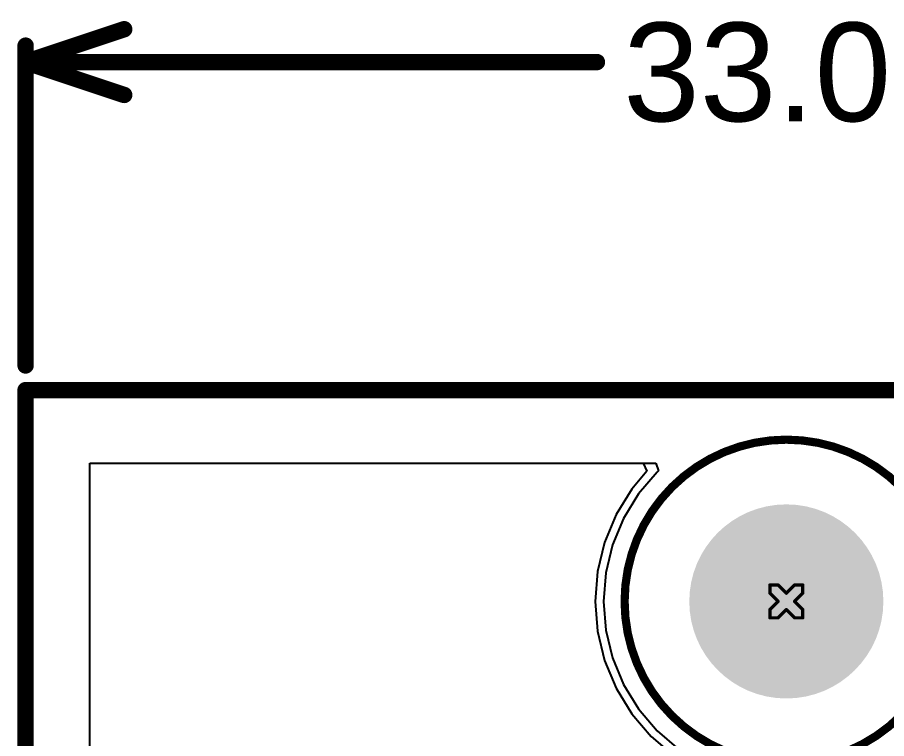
# Model space of a CAD drawing. Header units: inches. Extents: x 0 to 12.8, y -0.1 to 3.5.
# Drawn here: x -0.005 to 0.524, y 1.742 to 2.181 of the extents above; entities that cross this region are included whole.
import ezdxf

# ---------------------------------------------------------------- set-up
doc = ezdxf.new("R2010")
doc.units = ezdxf.units.IN
doc.header["$MEASUREMENT"] = 0
for name, color, linetype in [('Board Outline', 216, 'Continuous'), ('Bottom Layer', 5, 'Continuous'), ('Bottom Solder', 6, 'Continuous'), ('Dimensions', 6, 'Continuous'), ('Drill Drawing', 1, 'Continuous'), ('Keep-Out Layer', 6, 'Continuous'), ('Pad Holes', 156, 'Continuous'), ('Top Layer', 1, 'Continuous'), ('Top Solder', 216, 'Continuous')]:
    doc.layers.add(name, color=color, linetype=linetype)
doc.styles.add('Arial', font='', dxfattribs={"height": 0.2})
doc.styles.get('Arial').set_extended_font_data('Arial')

msp = doc.modelspace()

# ---------------------------------------------------------------- hatches: boundary and pattern name
at = {"layer": 'Bottom Solder'}
h = msp.add_hatch(color=6, dxfattribs=at)
edge = h.paths.add_edge_path()
edge.add_arc((0.46295, 1.82583), 0.004, 0, 360)
at = {"layer": 'Pad Holes'}
h = msp.add_hatch(color=7, dxfattribs=at)
edge = h.paths.add_edge_path()
edge.add_arc((0.46295, 1.82583), 0.05906, 0, 360)
at = {"layer": 'Top Solder'}
h = msp.add_hatch(color=216, dxfattribs=at)
edge = h.paths.add_edge_path()
edge.add_arc((0.46295, 1.82583), 0.004, 0, 360)

# ---------------------------------------------------------------- linework, layer by layer
at = {"layer": 'Board Outline'}
for points in [[(0, 0, 0.01, 0.01, 0), (0, 1.95441, 0.01, 0.01, 0)], [(0, 1.95441, 0.01, 0.01, 0), (1.29921, 1.95441, 0.01, 0.01, 0)]]:
    msp.add_lwpolyline(points, format="xyseb", dxfattribs=at)
msp.add_lwpolyline([(-0.0025, 1.95441, 0.005, 0.005, 1), (0.0025, 1.95441, 0.005, 0.005, 1)], format="xyseb", close=True, dxfattribs=at)
msp.add_lwpolyline([(-0.0025, 1.95441, 0.005, 0.005, 1), (0.0025, 1.95441, 0.005, 0.005, 1)], format="xyseb", close=True, dxfattribs=at)
at = {"layer": 'Bottom Layer'}
for p, q in [((0.039, 0.1), (0.039, 1.91)), ((0.039, 1.91), (0.37582, 1.91)), ((0.37582, 1.91), (0.37812, 1.905)), ((0.37812, 1.905), (0.36888, 1.89418)), ((0.36888, 1.89418), (0.35934, 1.87862)), ((0.35934, 1.87862), (0.35236, 1.86176)), ((0.35236, 1.86176), (0.3481, 1.84402)), ((0.3481, 1.84402), (0.34667, 1.82583)), ((0.34667, 1.82583), (0.3481, 1.80764)), ((0.3481, 1.80764), (0.35236, 1.78989)), ((0.35236, 1.78989), (0.35934, 1.77304)), ((0.35934, 1.77304), (0.36888, 1.75748)), ((0.36888, 1.75748), (0.38073, 1.7436)), ((0.38073, 1.7436), (0.3946, 1.73175))]:
    msp.add_line(p, q, dxfattribs=at)
at = {"layer": 'Dimensions'}
for points in [[(0, 2.154, 0.01, 0.01, 0), (0.06, 2.174, 0.01, 0.01, 0)], [(0, 1.96941, 0.01, 0.01, 0), (0, 2.164, 0.01, 0.01, 0)], [(0, 2.154, 0.01, 0.01, 0), (0.06, 2.134, 0.01, 0.01, 0)], [(0, 2.154, 0.01, 0.01, 0), (0.34769, 2.154, 0.01, 0.01, 0)]]:
    msp.add_lwpolyline(points, format="xyseb", dxfattribs=at)
for points in [[(0.0575, 2.174, 0.005, 0.005, 1), (0.0625, 2.174, 0.005, 0.005, 1)], [(-0.0025, 2.164, 0.005, 0.005, 1), (0.0025, 2.164, 0.005, 0.005, 1)], [(-0.0025, 2.154, 0.005, 0.005, 1), (0.0025, 2.154, 0.005, 0.005, 1)], [(-0.0025, 2.154, 0.005, 0.005, 1), (0.0025, 2.154, 0.005, 0.005, 1)], [(-0.0025, 2.154, 0.005, 0.005, 1), (0.0025, 2.154, 0.005, 0.005, 1)], [(0.34519, 2.154, 0.005, 0.005, 1), (0.35019, 2.154, 0.005, 0.005, 1)], [(0.0575, 2.134, 0.005, 0.005, 1), (0.0625, 2.134, 0.005, 0.005, 1)], [(-0.0025, 1.96941, 0.005, 0.005, 1), (0.0025, 1.96941, 0.005, 0.005, 1)]]:
    msp.add_lwpolyline(points, format="xyseb", close=True, dxfattribs=at)
at = {"layer": 'Drill Drawing'}
for points in [[(0.45295, 1.83083, 0.002, 0.002, 0), (0.45295, 1.83583, 0.002, 0.002, 0)], [(0.45295, 1.83583, 0.002, 0.002, 0), (0.45795, 1.83583, 0.002, 0.002, 0)], [(0.45795, 1.83583, 0.002, 0.002, 0), (0.46295, 1.83083, 0.002, 0.002, 0)], [(0.46295, 1.83083, 0.002, 0.002, 0), (0.46795, 1.83583, 0.002, 0.002, 0)], [(0.46795, 1.83583, 0.002, 0.002, 0), (0.47295, 1.83583, 0.002, 0.002, 0)], [(0.47295, 1.83083, 0.002, 0.002, 0), (0.47295, 1.83583, 0.002, 0.002, 0)], [(0.45295, 1.83083, 0.002, 0.002, 0), (0.45795, 1.82583, 0.002, 0.002, 0)], [(0.46795, 1.82583, 0.002, 0.002, 0), (0.47295, 1.83083, 0.002, 0.002, 0)], [(0.45295, 1.82083, 0.002, 0.002, 0), (0.45795, 1.82583, 0.002, 0.002, 0)], [(0.46795, 1.82583, 0.002, 0.002, 0), (0.47295, 1.82083, 0.002, 0.002, 0)], [(0.45295, 1.81583, 0.002, 0.002, 0), (0.45295, 1.82083, 0.002, 0.002, 0)], [(0.45795, 1.81583, 0.002, 0.002, 0), (0.46295, 1.82083, 0.002, 0.002, 0)], [(0.46295, 1.82083, 0.002, 0.002, 0), (0.46795, 1.81583, 0.002, 0.002, 0)], [(0.47295, 1.81583, 0.002, 0.002, 0), (0.47295, 1.82083, 0.002, 0.002, 0)], [(0.45295, 1.81583, 0.002, 0.002, 0), (0.45795, 1.81583, 0.002, 0.002, 0)], [(0.46795, 1.81583, 0.002, 0.002, 0), (0.47295, 1.81583, 0.002, 0.002, 0)]]:
    msp.add_lwpolyline(points, format="xyseb", dxfattribs=at)
for points in [[(0.45245, 1.83583, 0.001, 0.001, 1), (0.45345, 1.83583, 0.001, 0.001, 1)], [(0.45245, 1.83583, 0.001, 0.001, 1), (0.45345, 1.83583, 0.001, 0.001, 1)], [(0.45745, 1.83583, 0.001, 0.001, 1), (0.45845, 1.83583, 0.001, 0.001, 1)], [(0.45745, 1.83583, 0.001, 0.001, 1), (0.45845, 1.83583, 0.001, 0.001, 1)], [(0.46745, 1.83583, 0.001, 0.001, 1), (0.46845, 1.83583, 0.001, 0.001, 1)], [(0.46745, 1.83583, 0.001, 0.001, 1), (0.46845, 1.83583, 0.001, 0.001, 1)], [(0.47245, 1.83583, 0.001, 0.001, 1), (0.47345, 1.83583, 0.001, 0.001, 1)], [(0.47245, 1.83583, 0.001, 0.001, 1), (0.47345, 1.83583, 0.001, 0.001, 1)], [(0.45245, 1.83083, 0.001, 0.001, 1), (0.45345, 1.83083, 0.001, 0.001, 1)], [(0.45245, 1.83083, 0.001, 0.001, 1), (0.45345, 1.83083, 0.001, 0.001, 1)], [(0.46245, 1.83083, 0.001, 0.001, 1), (0.46345, 1.83083, 0.001, 0.001, 1)], [(0.46245, 1.83083, 0.001, 0.001, 1), (0.46345, 1.83083, 0.001, 0.001, 1)], [(0.47245, 1.83083, 0.001, 0.001, 1), (0.47345, 1.83083, 0.001, 0.001, 1)], [(0.47245, 1.83083, 0.001, 0.001, 1), (0.47345, 1.83083, 0.001, 0.001, 1)], [(0.45745, 1.82583, 0.001, 0.001, 1), (0.45845, 1.82583, 0.001, 0.001, 1)], [(0.45745, 1.82583, 0.001, 0.001, 1), (0.45845, 1.82583, 0.001, 0.001, 1)], [(0.46745, 1.82583, 0.001, 0.001, 1), (0.46845, 1.82583, 0.001, 0.001, 1)], [(0.46745, 1.82583, 0.001, 0.001, 1), (0.46845, 1.82583, 0.001, 0.001, 1)], [(0.45245, 1.82083, 0.001, 0.001, 1), (0.45345, 1.82083, 0.001, 0.001, 1)], [(0.45245, 1.82083, 0.001, 0.001, 1), (0.45345, 1.82083, 0.001, 0.001, 1)], [(0.46245, 1.82083, 0.001, 0.001, 1), (0.46345, 1.82083, 0.001, 0.001, 1)], [(0.46245, 1.82083, 0.001, 0.001, 1), (0.46345, 1.82083, 0.001, 0.001, 1)], [(0.47245, 1.82083, 0.001, 0.001, 1), (0.47345, 1.82083, 0.001, 0.001, 1)], [(0.47245, 1.82083, 0.001, 0.001, 1), (0.47345, 1.82083, 0.001, 0.001, 1)], [(0.45245, 1.81583, 0.001, 0.001, 1), (0.45345, 1.81583, 0.001, 0.001, 1)], [(0.45245, 1.81583, 0.001, 0.001, 1), (0.45345, 1.81583, 0.001, 0.001, 1)], [(0.45745, 1.81583, 0.001, 0.001, 1), (0.45845, 1.81583, 0.001, 0.001, 1)], [(0.45745, 1.81583, 0.001, 0.001, 1), (0.45845, 1.81583, 0.001, 0.001, 1)], [(0.46745, 1.81583, 0.001, 0.001, 1), (0.46845, 1.81583, 0.001, 0.001, 1)], [(0.46745, 1.81583, 0.001, 0.001, 1), (0.46845, 1.81583, 0.001, 0.001, 1)], [(0.47245, 1.81583, 0.001, 0.001, 1), (0.47345, 1.81583, 0.001, 0.001, 1)], [(0.47245, 1.81583, 0.001, 0.001, 1), (0.47345, 1.81583, 0.001, 0.001, 1)]]:
    msp.add_lwpolyline(points, format="xyseb", close=True, dxfattribs=at)
at = {"layer": 'Keep-Out Layer'}
for points in [[(0.56138, 1.82583, 0.005, 0.005, 1), (0.36453, 1.82583, 0.005, 0.005, 1)], [(0.36328, 1.82583, 0.0025, 0.0025, 1), (0.36578, 1.82583, 0.0025, 0.0025, 1)]]:
    msp.add_lwpolyline(points, format="xyseb", close=True, dxfattribs=at)
at = {"layer": 'Top Layer'}
for p, q in [((0.039, 0.1), (0.039, 1.91)), ((0.039, 1.91), (0.38348, 1.91)), ((0.38348, 1.91), (0.38522, 1.90531)), ((0.38427, 1.90451), (0.37293, 1.89123)), ((0.38522, 1.90531), (0.38427, 1.90451)), ((0.37293, 1.89123), (0.36381, 1.87634)), ((0.36381, 1.87634), (0.35713, 1.86021)), ((0.35713, 1.86021), (0.35305, 1.84323)), ((0.35305, 1.84323), (0.35168, 1.82583)), ((0.35168, 1.82583), (0.35305, 1.80842)), ((0.35305, 1.80842), (0.35713, 1.79144)), ((0.35713, 1.79144), (0.36381, 1.77531)), ((0.36381, 1.77531), (0.37293, 1.76042)), ((0.37293, 1.76042), (0.38427, 1.74715)), ((0.38427, 1.74715), (0.39755, 1.73581))]:
    msp.add_line(p, q, dxfattribs=at)

# ---------------------------------------------------------------- texts
at = {"layer": 'Dimensions', "style": 'Arial'}
msp.add_text('33.00 (mm)', height=0.06, dxfattribs=at).set_placement((0.36369, 2.11801))

doc.saveas('drawing.dxf')
